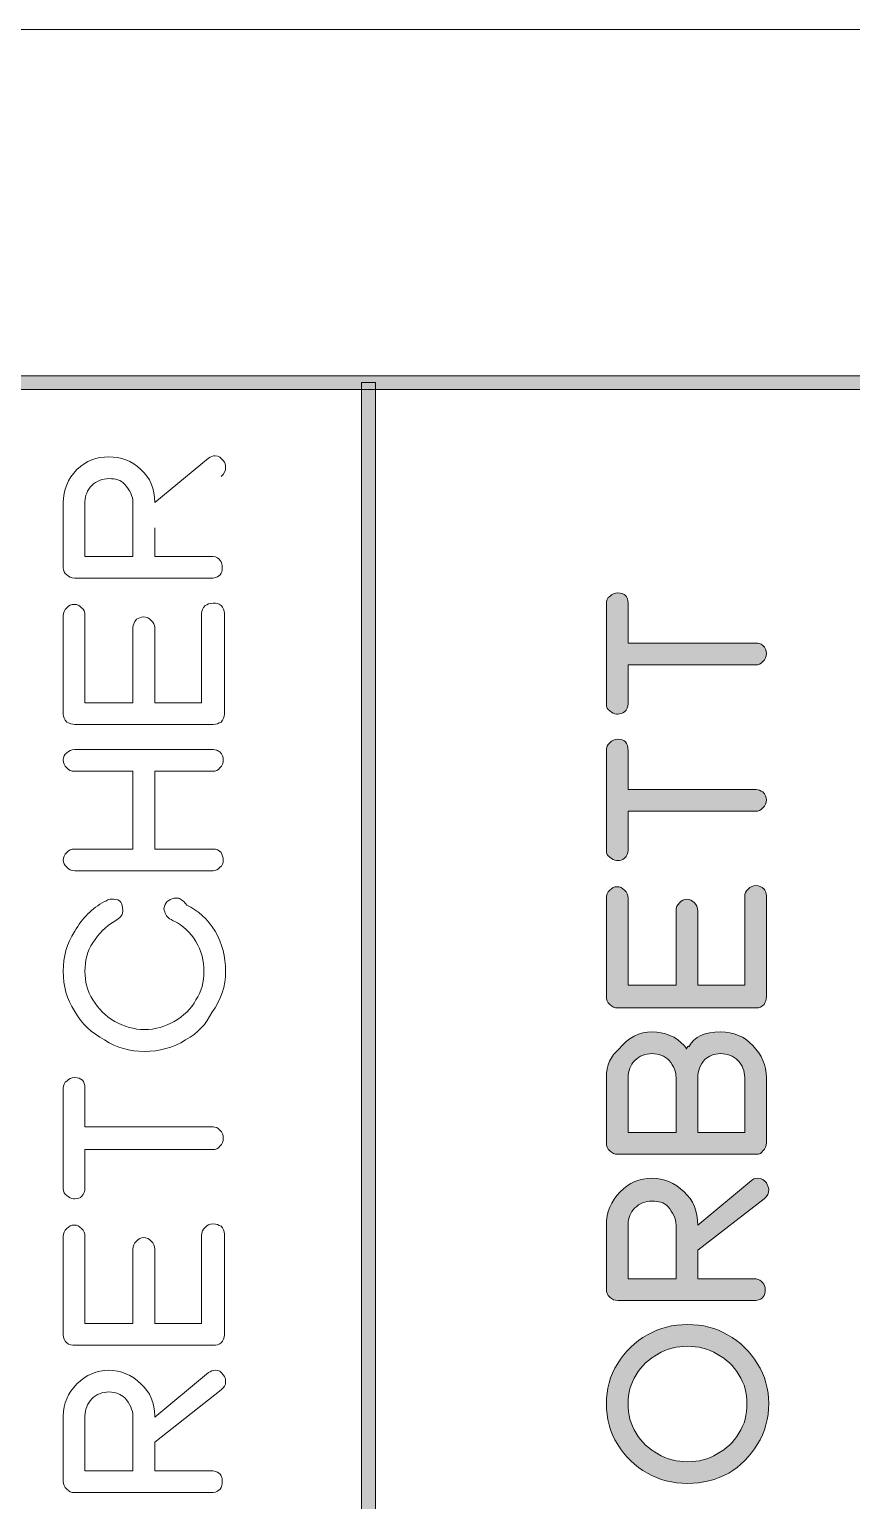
# Model space of a CAD drawing. Header units: inches. Extents: x -1525 to 612, y 0 to 1008.
# Drawn here: x -107.2 to -64.1, y 930.8 to 1008 of the extents above; entities that cross this region are included whole.
import ezdxf

# ---------------------------------------------------------------- set-up
doc = ezdxf.new("R2010")
doc.units = ezdxf.units.IN
doc.header["$MEASUREMENT"] = 0
doc.layers.add('Layer 1', color=7, linetype='Continuous', lineweight=0)

# ---------------------------------------------------------------- blocks, each defined once
blk = doc.blocks.new('Block_2')
at = {"layer": 'Layer 1', "true_color": 0x000000, "transparency": 33554687}
h = blk.add_hatch(color=18, dxfattribs=at)
h.dxf.hatch_style = 2
h.paths.add_polyline_path([(-166.76, 989.1), (-44.84, 989.1), (-44.84, 989.82), (-166.76, 989.82)])
h = blk.add_hatch(color=18, dxfattribs=at)
h.dxf.hatch_style = 2
h.paths.add_polyline_path([(-89.78, 566.88), (-89.06, 566.88), (-89.06, 989.46), (-89.78, 989.46)])
h = blk.add_hatch(color=18, dxfattribs=at)
h.dxf.hatch_style = 2
edge = h.paths.add_edge_path()
edge.add_spline(control_points=[(-76.34, 868.98), (-75.98, 868.98), (-75.8, 868.74), (-75.8, 868.38), (-75.8, 868.38), (-75.8, 866.34), (-75.8, 866.34), (-75.8, 866.34), (-69.08, 866.34), (-69.08, 866.34), (-68.96, 866.34), (-68.84, 866.28), (-68.72, 866.16), (-68.6, 866.04), (-68.54, 865.92), (-68.54, 865.74), (-68.54, 865.62), (-68.6, 865.44), (-68.72, 865.32), (-68.84, 865.26), (-68.96, 865.2), (-69.08, 865.2), (-69.08, 865.2), (-75.8, 865.2), (-75.8, 865.2), (-75.8, 865.2), (-75.8, 863.16), (-75.8, 863.16), (-75.8, 862.98), (-75.86, 862.86), (-75.98, 862.74), (-76.1, 862.62), (-76.22, 862.56), (-76.34, 862.56), (-76.34, 862.56), (-76.34, 862.56), (-76.4, 862.56), (-76.52, 862.56), (-76.64, 862.68), (-76.76, 862.8), (-76.88, 862.8), (-76.94, 862.92), (-76.94, 863.16), (-76.94, 863.16), (-76.94, 868.38), (-76.94, 868.38), (-76.94, 868.56), (-76.88, 868.68), (-76.76, 868.8), (-76.64, 868.92), (-76.52, 868.98), (-76.34, 868.98)], knot_values=[0, 0, 0, 0, 1, 1, 1, 2, 2, 2, 3, 3, 3, 4, 4, 4, 5, 5, 5, 6, 6, 6, 7, 7, 7, 8, 8, 8, 9, 9, 9, 10, 10, 10, 11, 11, 11, 12, 12, 12, 13, 13, 13, 14, 14, 14, 15, 15, 15, 16, 16, 16, 17, 17, 17, 17], degree=3, periodic=0)
edge = h.paths.add_edge_path()
edge.add_spline(control_points=[(-69.68, 872.22), (-69.68, 872.22), (-69.68, 872.46), (-69.68, 872.46), (-69.68, 872.82), (-69.5, 873), (-69.08, 873), (-68.96, 873), (-68.84, 872.94), (-68.72, 872.82), (-68.6, 872.76), (-68.54, 872.58), (-68.54, 872.46), (-68.54, 872.46), (-68.54, 870.84), (-68.54, 870.84), (-68.54, 870.66), (-68.6, 870.48), (-68.72, 870.42), (-68.84, 870.3), (-68.96, 870.24), (-69.08, 870.24), (-69.14, 870.24), (-69.14, 870.24), (-69.14, 870.24), (-69.26, 870.24), (-69.38, 870.3), (-69.5, 870.42), (-69.62, 870.54), (-69.68, 870.66), (-69.68, 870.84), (-69.68, 870.84), (-69.68, 871.08), (-69.68, 871.08), (-69.68, 871.08), (-75.8, 871.08), (-75.8, 871.08), (-75.8, 871.08), (-75.8, 870.84), (-75.8, 870.84), (-75.8, 870.66), (-75.86, 870.54), (-75.98, 870.42), (-76.1, 870.3), (-76.22, 870.24), (-76.34, 870.24), (-76.46, 870.24), (-76.64, 870.3), (-76.76, 870.42), (-76.88, 870.48), (-76.94, 870.66), (-76.94, 870.84), (-76.94, 870.84), (-76.94, 872.46), (-76.94, 872.46), (-76.94, 872.58), (-76.88, 872.76), (-76.76, 872.82), (-76.64, 872.94), (-76.52, 873), (-76.34, 873), (-75.98, 873), (-75.8, 872.82), (-75.8, 872.46), (-75.8, 872.46), (-75.8, 872.22), (-75.8, 872.22), (-75.8, 872.22), (-69.68, 872.22), (-69.68, 872.22)], knot_values=[0, 0, 0, 0, 1, 1, 1, 2, 2, 2, 3, 3, 3, 4, 4, 4, 5, 5, 5, 6, 6, 6, 7, 7, 7, 8, 8, 8, 9, 9, 9, 10, 10, 10, 11, 11, 11, 12, 12, 12, 13, 13, 13, 14, 14, 14, 15, 15, 15, 16, 16, 16, 17, 17, 17, 18, 18, 18, 19, 19, 19, 20, 20, 20, 21, 21, 21, 22, 22, 22, 23, 23, 23, 23], degree=3, periodic=0)
edge = h.paths.add_edge_path()
edge.add_spline(control_points=[(-76.88, 875.04), (-76.76, 875.22), (-76.7, 875.28), (-76.58, 875.34), (-76.58, 875.34), (-70.58, 877.44), (-70.58, 877.44), (-70.58, 877.44), (-76.58, 879.54), (-76.58, 879.54), (-76.7, 879.54), (-76.76, 879.6), (-76.82, 879.72), (-76.88, 879.84), (-76.94, 879.96), (-76.94, 880.08), (-76.94, 880.2), (-76.88, 880.32), (-76.76, 880.44), (-76.64, 880.56), (-76.52, 880.62), (-76.34, 880.62), (-76.34, 880.62), (-69.08, 880.62), (-69.08, 880.62), (-68.96, 880.62), (-68.78, 880.56), (-68.72, 880.44), (-68.6, 880.32), (-68.54, 880.2), (-68.54, 880.14), (-68.54, 880.08), (-68.54, 880.02), (-68.54, 879.96), (-68.6, 879.84), (-68.66, 879.78), (-68.66, 879.78), (-68.66, 879.6), (-68.78, 879.48), (-69.08, 879.48), (-69.08, 879.48), (-73.88, 879.48), (-73.88, 879.48), (-73.88, 879.48), (-68.9, 877.98), (-68.9, 877.98), (-68.66, 877.86), (-68.54, 877.68), (-68.54, 877.44), (-68.54, 877.14), (-68.66, 876.96), (-68.9, 876.9), (-68.9, 876.9), (-73.88, 875.4), (-73.88, 875.4), (-73.88, 875.4), (-69.08, 875.4), (-69.08, 875.4), (-68.96, 875.4), (-68.84, 875.34), (-68.72, 875.22), (-68.6, 875.1), (-68.54, 874.98), (-68.54, 874.8), (-68.54, 874.62), (-68.6, 874.5), (-68.72, 874.38), (-68.84, 874.32), (-68.96, 874.26), (-69.08, 874.26), (-69.08, 874.26), (-76.34, 874.26), (-76.34, 874.26), (-76.52, 874.26), (-76.64, 874.32), (-76.76, 874.38), (-76.88, 874.5), (-76.94, 874.62), (-76.94, 874.8), (-76.94, 874.92), (-76.88, 874.98), (-76.88, 875.04)], knot_values=[0, 0, 0, 0, 1, 1, 1, 2, 2, 2, 3, 3, 3, 4, 4, 4, 5, 5, 5, 6, 6, 6, 7, 7, 7, 8, 8, 8, 9, 9, 9, 10, 10, 10, 11, 11, 11, 12, 12, 12, 13, 13, 13, 14, 14, 14, 15, 15, 15, 16, 16, 16, 17, 17, 17, 18, 18, 18, 19, 19, 19, 20, 20, 20, 21, 21, 21, 22, 22, 22, 23, 23, 23, 24, 24, 24, 25, 25, 25, 26, 26, 26, 27, 27, 27, 27], degree=3, periodic=0)
edge = h.paths.add_edge_path()
edge.add_spline(control_points=[(-72.68, 881.82), (-73.46, 881.82), (-74.18, 882), (-74.78, 882.42), (-75.44, 882.78), (-75.98, 883.26), (-76.34, 883.92), (-76.76, 884.58), (-76.94, 885.24), (-76.94, 886.02), (-76.94, 886.8), (-76.76, 887.46), (-76.34, 888.12), (-75.98, 888.78), (-75.44, 889.26), (-74.78, 889.68), (-74.12, 890.04), (-73.46, 890.22), (-72.68, 890.22), (-71.9, 890.22), (-71.18, 890.04), (-70.58, 889.68), (-69.92, 889.26), (-69.38, 888.78), (-69.02, 888.12), (-68.6, 887.46), (-68.42, 886.8), (-68.42, 886.02), (-68.42, 885.24), (-68.6, 884.58), (-69.02, 883.92), (-69.38, 883.26), (-69.92, 882.78), (-70.52, 882.42), (-71.18, 882), (-71.9, 881.82), (-72.68, 881.82)], knot_values=[0, 0, 0, 0, 1, 1, 1, 2, 2, 2, 3, 3, 3, 4, 4, 4, 5, 5, 5, 6, 6, 6, 7, 7, 7, 8, 8, 8, 9, 9, 9, 10, 10, 10, 11, 11, 11, 12, 12, 12, 12], degree=3, periodic=0)
edge = h.paths.add_edge_path()
edge.add_spline(control_points=[(-74.24, 883.38), (-73.76, 883.14), (-73.22, 882.96), (-72.68, 882.96), (-72.08, 882.96), (-71.6, 883.14), (-71.12, 883.38), (-70.64, 883.68), (-70.28, 884.04), (-69.98, 884.52), (-69.68, 884.94), (-69.56, 885.48), (-69.56, 886.02), (-69.56, 886.56), (-69.68, 887.1), (-69.98, 887.52), (-70.28, 888), (-70.64, 888.36), (-71.12, 888.66), (-71.6, 888.96), (-72.14, 889.08), (-72.68, 889.08), (-73.22, 889.08), (-73.76, 888.96), (-74.24, 888.66), (-74.72, 888.36), (-75.08, 888), (-75.38, 887.52), (-75.68, 887.1), (-75.8, 886.56), (-75.8, 886.02), (-75.8, 885.48), (-75.68, 885), (-75.38, 884.52), (-75.08, 884.04), (-74.72, 883.68), (-74.24, 883.38)], knot_values=[0, 0, 0, 0, 1, 1, 1, 2, 2, 2, 3, 3, 3, 4, 4, 4, 5, 5, 5, 6, 6, 6, 7, 7, 7, 8, 8, 8, 9, 9, 9, 10, 10, 10, 11, 11, 11, 12, 12, 12, 12], degree=3, periodic=0)
edge = h.paths.add_edge_path()
edge.add_spline(control_points=[(-76.34, 897.84), (-75.98, 897.84), (-75.8, 897.66), (-75.8, 897.3), (-75.8, 897.3), (-75.8, 895.26), (-75.8, 895.26), (-75.8, 895.26), (-69.08, 895.26), (-69.08, 895.26), (-68.96, 895.26), (-68.84, 895.2), (-68.72, 895.08), (-68.6, 894.96), (-68.54, 894.84), (-68.54, 894.66), (-68.54, 894.48), (-68.6, 894.36), (-68.72, 894.24), (-68.84, 894.12), (-68.96, 894.06), (-69.08, 894.06), (-69.08, 894.06), (-75.8, 894.06), (-75.8, 894.06), (-75.8, 894.06), (-75.8, 892.02), (-75.8, 892.02), (-75.8, 891.9), (-75.86, 891.72), (-75.98, 891.6), (-76.1, 891.54), (-76.22, 891.48), (-76.34, 891.48), (-76.34, 891.48), (-76.34, 891.48), (-76.4, 891.48), (-76.52, 891.48), (-76.64, 891.54), (-76.76, 891.66), (-76.88, 891.72), (-76.94, 891.84), (-76.94, 892.02), (-76.94, 892.02), (-76.94, 897.3), (-76.94, 897.3), (-76.94, 897.42), (-76.88, 897.6), (-76.76, 897.66), (-76.64, 897.78), (-76.52, 897.84), (-76.34, 897.84)], knot_values=[0, 0, 0, 0, 1, 1, 1, 2, 2, 2, 3, 3, 3, 4, 4, 4, 5, 5, 5, 6, 6, 6, 7, 7, 7, 8, 8, 8, 9, 9, 9, 10, 10, 10, 11, 11, 11, 12, 12, 12, 13, 13, 13, 14, 14, 14, 15, 15, 15, 16, 16, 16, 17, 17, 17, 17], degree=3, periodic=0)
edge = h.paths.add_edge_path()
edge.add_spline(control_points=[(-72.2, 904.38), (-72.2, 904.38), (-72.2, 900.3), (-72.2, 900.3), (-72.2, 900.3), (-69.08, 900.3), (-69.08, 900.3), (-68.96, 900.3), (-68.78, 900.24), (-68.72, 900.12), (-68.6, 900), (-68.54, 899.88), (-68.54, 899.7), (-68.54, 899.58), (-68.6, 899.4), (-68.72, 899.34), (-68.84, 899.22), (-68.96, 899.16), (-69.08, 899.16), (-69.08, 899.16), (-76.34, 899.16), (-76.34, 899.16), (-76.52, 899.16), (-76.64, 899.22), (-76.76, 899.34), (-76.88, 899.46), (-76.94, 899.58), (-76.94, 899.7), (-76.94, 899.88), (-76.88, 900), (-76.76, 900.12), (-76.64, 900.24), (-76.52, 900.3), (-76.34, 900.3), (-76.34, 900.3), (-73.28, 900.3), (-73.28, 900.3), (-73.28, 900.3), (-73.28, 904.38), (-73.28, 904.38), (-73.28, 904.38), (-76.34, 904.38), (-76.34, 904.38), (-76.52, 904.38), (-76.64, 904.44), (-76.76, 904.56), (-76.88, 904.68), (-76.94, 904.8), (-76.94, 904.98), (-76.94, 905.1), (-76.88, 905.28), (-76.76, 905.4), (-76.64, 905.46), (-76.52, 905.52), (-76.34, 905.52), (-76.34, 905.52), (-69.08, 905.52), (-69.08, 905.52), (-68.96, 905.52), (-68.84, 905.46), (-68.72, 905.4), (-68.6, 905.28), (-68.54, 905.1), (-68.54, 904.98), (-68.54, 904.8), (-68.6, 904.68), (-68.72, 904.56), (-68.84, 904.44), (-68.96, 904.38), (-69.08, 904.38), (-69.08, 904.38), (-72.2, 904.38), (-72.2, 904.38)], knot_values=[0, 0, 0, 0, 1, 1, 1, 2, 2, 2, 3, 3, 3, 4, 4, 4, 5, 5, 5, 6, 6, 6, 7, 7, 7, 8, 8, 8, 9, 9, 9, 10, 10, 10, 11, 11, 11, 12, 12, 12, 13, 13, 13, 14, 14, 14, 15, 15, 15, 16, 16, 16, 17, 17, 17, 18, 18, 18, 19, 19, 19, 20, 20, 20, 21, 21, 21, 22, 22, 22, 23, 23, 23, 24, 24, 24, 24], degree=3, periodic=0)
edge = h.paths.add_edge_path()
edge.add_spline(control_points=[(-72.56, 910.62), (-72.56, 910.62), (-69.08, 910.62), (-69.08, 910.62), (-68.96, 910.62), (-68.78, 910.56), (-68.66, 910.44), (-68.6, 910.32), (-68.54, 910.2), (-68.54, 910.02), (-68.54, 909.9), (-68.6, 909.72), (-68.72, 909.6), (-68.84, 909.54), (-68.96, 909.48), (-69.08, 909.48), (-69.08, 909.48), (-72.56, 909.48), (-72.56, 909.48), (-72.56, 909.48), (-76.04, 906.96), (-76.04, 906.96), (-76.1, 906.9), (-76.22, 906.84), (-76.34, 906.84), (-76.4, 906.84), (-76.4, 906.84), (-76.4, 906.84), (-76.58, 906.9), (-76.7, 906.96), (-76.82, 907.08), (-76.88, 907.2), (-76.94, 907.26), (-76.94, 907.38), (-76.94, 907.44), (-76.94, 907.44), (-76.94, 907.5), (-76.88, 907.68), (-76.82, 907.8), (-76.64, 907.92), (-76.64, 907.92), (-73.58, 910.02), (-73.58, 910.02), (-73.58, 910.02), (-76.76, 912.24), (-76.76, 912.24), (-76.82, 912.3), (-76.88, 912.42), (-76.94, 912.54), (-76.94, 912.6), (-76.94, 912.66), (-76.94, 912.66), (-76.94, 912.78), (-76.88, 912.9), (-76.82, 913.02), (-76.7, 913.14), (-76.58, 913.2), (-76.46, 913.2), (-76.46, 913.2), (-76.34, 913.2), (-76.34, 913.2), (-76.22, 913.2), (-76.16, 913.2), (-76.04, 913.14), (-76.04, 913.14), (-72.56, 910.62), (-72.56, 910.62)], knot_values=[0, 0, 0, 0, 1, 1, 1, 2, 2, 2, 3, 3, 3, 4, 4, 4, 5, 5, 5, 6, 6, 6, 7, 7, 7, 8, 8, 8, 9, 9, 9, 10, 10, 10, 11, 11, 11, 12, 12, 12, 13, 13, 13, 14, 14, 14, 15, 15, 15, 16, 16, 16, 17, 17, 17, 18, 18, 18, 19, 19, 19, 20, 20, 20, 21, 21, 21, 22, 22, 22, 22], degree=3, periodic=0)
edge = h.paths.add_edge_path()
edge.add_spline(control_points=[(-74.66, 930.18), (-74.6, 930.24), (-74.48, 930.24), (-74.42, 930.3), (-74.36, 930.3), (-74.3, 930.3), (-74.3, 930.3), (-73.94, 930.3), (-73.82, 930.06), (-73.82, 929.7), (-73.82, 929.52), (-73.94, 929.34), (-74.06, 929.22), (-74.06, 929.22), (-74.24, 929.1), (-74.24, 929.1), (-74.72, 928.86), (-75.08, 928.5), (-75.38, 928.02), (-75.68, 927.54), (-75.8, 927.06), (-75.8, 926.46), (-75.8, 925.92), (-75.68, 925.44), (-75.38, 924.96), (-75.08, 924.48), (-74.72, 924.12), (-74.24, 923.88), (-73.76, 923.58), (-73.22, 923.46), (-72.68, 923.46), (-72.08, 923.46), (-71.6, 923.58), (-71.12, 923.88), (-70.64, 924.12), (-70.28, 924.48), (-69.98, 924.96), (-69.68, 925.44), (-69.56, 925.92), (-69.56, 926.46), (-69.56, 927.06), (-69.68, 927.54), (-69.98, 928.02), (-70.28, 928.5), (-70.64, 928.86), (-71.12, 929.1), (-71.18, 929.16), (-71.24, 929.22), (-71.36, 929.22), (-71.54, 929.34), (-71.6, 929.52), (-71.66, 929.76), (-71.6, 930.06), (-71.42, 930.24), (-71.12, 930.36), (-71.06, 930.3), (-70.94, 930.3), (-70.88, 930.3), (-70.76, 930.24), (-70.64, 930.12), (-70.46, 930), (-69.86, 929.7), (-69.38, 929.22), (-69.02, 928.62), (-68.6, 927.96), (-68.42, 927.24), (-68.42, 926.52), (-68.42, 925.74), (-68.66, 925.02), (-69.14, 924.3), (-69.44, 923.7), (-69.92, 923.22), (-70.52, 922.86), (-71.18, 922.5), (-71.9, 922.32), (-72.68, 922.32), (-73.46, 922.32), (-74.18, 922.5), (-74.84, 922.86), (-75.44, 923.22), (-75.98, 923.76), (-76.34, 924.36), (-76.76, 925.02), (-76.94, 925.74), (-76.94, 926.46), (-76.94, 927.24), (-76.76, 927.96), (-76.34, 928.62), (-75.92, 929.28), (-75.44, 929.82), (-74.78, 930.12), (-74.72, 930.18), (-74.72, 930.18), (-74.66, 930.18)], knot_values=[0, 0, 0, 0, 1, 1, 1, 2, 2, 2, 3, 3, 3, 4, 4, 4, 5, 5, 5, 6, 6, 6, 7, 7, 7, 8, 8, 8, 9, 9, 9, 10, 10, 10, 11, 11, 11, 12, 12, 12, 13, 13, 13, 14, 14, 14, 15, 15, 15, 16, 16, 16, 17, 17, 17, 18, 18, 18, 19, 19, 19, 20, 20, 20, 21, 21, 21, 22, 22, 22, 23, 23, 23, 24, 24, 24, 25, 25, 25, 26, 26, 26, 27, 27, 27, 28, 28, 28, 29, 29, 29, 30, 30, 30, 31, 31, 31, 31], degree=3, periodic=0)
edge = h.paths.add_edge_path()
edge.add_spline(control_points=[(-72.68, 931.68), (-73.46, 931.68), (-74.18, 931.86), (-74.78, 932.22), (-75.44, 932.58), (-75.98, 933.12), (-76.34, 933.72), (-76.76, 934.38), (-76.94, 935.1), (-76.94, 935.88), (-76.94, 936.6), (-76.76, 937.32), (-76.34, 937.98), (-75.98, 938.58), (-75.44, 939.12), (-74.78, 939.48), (-74.12, 939.84), (-73.46, 940.02), (-72.68, 940.02), (-71.9, 940.02), (-71.18, 939.84), (-70.58, 939.48), (-69.92, 939.12), (-69.38, 938.58), (-69.02, 937.98), (-68.6, 937.32), (-68.42, 936.6), (-68.42, 935.88), (-68.42, 935.1), (-68.6, 934.38), (-69.02, 933.72), (-69.38, 933.12), (-69.92, 932.58), (-70.52, 932.22), (-71.18, 931.86), (-71.9, 931.68), (-72.68, 931.68)], knot_values=[0, 0, 0, 0, 1, 1, 1, 2, 2, 2, 3, 3, 3, 4, 4, 4, 5, 5, 5, 6, 6, 6, 7, 7, 7, 8, 8, 8, 9, 9, 9, 10, 10, 10, 11, 11, 11, 12, 12, 12, 12], degree=3, periodic=0)
edge = h.paths.add_edge_path()
edge.add_spline(control_points=[(-74.24, 933.24), (-73.76, 932.94), (-73.22, 932.82), (-72.68, 932.82), (-72.08, 932.82), (-71.6, 932.94), (-71.12, 933.24), (-70.64, 933.48), (-70.28, 933.84), (-69.98, 934.32), (-69.68, 934.8), (-69.56, 935.28), (-69.56, 935.88), (-69.56, 936.42), (-69.68, 936.9), (-69.98, 937.38), (-70.28, 937.86), (-70.64, 938.22), (-71.12, 938.46), (-71.6, 938.76), (-72.14, 938.88), (-72.68, 938.88), (-73.22, 938.88), (-73.76, 938.76), (-74.24, 938.46), (-74.72, 938.22), (-75.08, 937.86), (-75.38, 937.38), (-75.68, 936.9), (-75.8, 936.42), (-75.8, 935.88), (-75.8, 935.28), (-75.68, 934.8), (-75.38, 934.32), (-75.08, 933.84), (-74.72, 933.48), (-74.24, 933.24)], knot_values=[0, 0, 0, 0, 1, 1, 1, 2, 2, 2, 3, 3, 3, 4, 4, 4, 5, 5, 5, 6, 6, 6, 7, 7, 7, 8, 8, 8, 9, 9, 9, 10, 10, 10, 11, 11, 11, 12, 12, 12, 12], degree=3, periodic=0)
edge = h.paths.add_edge_path()
edge.add_spline(control_points=[(-73.28, 942.42), (-73.28, 942.42), (-73.28, 945.24), (-73.28, 945.24), (-73.28, 945.6), (-73.46, 945.9), (-73.7, 946.2), (-73.94, 946.44), (-74.18, 946.5), (-74.54, 946.5), (-74.9, 946.5), (-75.2, 946.38), (-75.44, 946.14), (-75.68, 945.9), (-75.8, 945.6), (-75.8, 945.3), (-75.8, 945.3), (-75.8, 942.42), (-75.8, 942.42), (-75.8, 942.42), (-73.28, 942.42), (-73.28, 942.42)], knot_values=[0, 0, 0, 0, 1, 1, 1, 2, 2, 2, 3, 3, 3, 4, 4, 4, 5, 5, 5, 6, 6, 6, 7, 7, 7, 7], degree=3, periodic=0)
edge = h.paths.add_edge_path()
edge.add_spline(control_points=[(-72.14, 943.92), (-72.14, 943.92), (-72.14, 942.42), (-72.14, 942.42), (-72.14, 942.42), (-69.08, 942.42), (-69.08, 942.42), (-68.78, 942.36), (-68.6, 942.12), (-68.6, 941.88), (-68.6, 941.52), (-68.72, 941.34), (-69.08, 941.28), (-69.08, 941.28), (-76.34, 941.28), (-76.34, 941.28), (-76.52, 941.28), (-76.64, 941.34), (-76.76, 941.46), (-76.88, 941.58), (-76.94, 941.7), (-76.94, 941.88), (-76.94, 941.88), (-76.94, 945.24), (-76.94, 945.24), (-76.94, 945.9), (-76.7, 946.5), (-76.22, 946.98), (-75.74, 947.46), (-75.2, 947.7), (-74.54, 947.7), (-73.94, 947.7), (-73.34, 947.46), (-72.86, 946.98), (-72.38, 946.56), (-72.14, 945.96), (-72.14, 945.24), (-72.14, 945.24), (-69.32, 947.58), (-69.32, 947.58), (-69.26, 947.64), (-69.14, 947.7), (-69.02, 947.7), (-68.78, 947.7), (-68.66, 947.58), (-68.54, 947.46), (-68.48, 947.34), (-68.42, 947.22), (-68.42, 947.1), (-68.42, 946.92), (-68.48, 946.74), (-68.66, 946.62), (-68.66, 946.62), (-72.14, 943.92), (-72.14, 943.92)], knot_values=[0, 0, 0, 0, 1, 1, 1, 2, 2, 2, 3, 3, 3, 4, 4, 4, 5, 5, 5, 6, 6, 6, 7, 7, 7, 8, 8, 8, 9, 9, 9, 10, 10, 10, 11, 11, 11, 12, 12, 12, 13, 13, 13, 14, 14, 14, 15, 15, 15, 16, 16, 16, 17, 17, 17, 18, 18, 18, 18], degree=3, periodic=0)
edge = h.paths.add_edge_path()
edge.add_spline(control_points=[(-73.28, 950.1), (-73.28, 950.1), (-73.28, 952.98), (-73.28, 952.98), (-73.28, 953.28), (-73.4, 953.58), (-73.64, 953.88), (-73.88, 954.12), (-74.18, 954.24), (-74.54, 954.24), (-74.9, 954.24), (-75.2, 954.12), (-75.44, 953.88), (-75.68, 953.64), (-75.8, 953.34), (-75.8, 952.98), (-75.8, 952.98), (-75.8, 950.1), (-75.8, 950.1), (-75.8, 950.1), (-73.28, 950.1), (-73.28, 950.1)], knot_values=[0, 0, 0, 0, 1, 1, 1, 2, 2, 2, 3, 3, 3, 4, 4, 4, 5, 5, 5, 6, 6, 6, 7, 7, 7, 7], degree=3, periodic=0)
edge = h.paths.add_edge_path()
edge.add_spline(control_points=[(-72.14, 950.1), (-72.14, 950.1), (-69.68, 950.1), (-69.68, 950.1), (-69.68, 950.1), (-69.68, 952.98), (-69.68, 952.98), (-69.68, 953.34), (-69.8, 953.64), (-70.04, 953.88), (-70.28, 954.12), (-70.58, 954.24), (-70.94, 954.24), (-71.3, 954.24), (-71.54, 954.12), (-71.78, 953.94), (-72.02, 953.64), (-72.14, 953.34), (-72.14, 952.98), (-72.14, 952.98), (-72.14, 950.1), (-72.14, 950.1)], knot_values=[0, 0, 0, 0, 1, 1, 1, 2, 2, 2, 3, 3, 3, 4, 4, 4, 5, 5, 5, 6, 6, 6, 7, 7, 7, 7], degree=3, periodic=0)
edge = h.paths.add_edge_path()
edge.add_spline(control_points=[(-72.74, 954.48), (-72.68, 954.6), (-72.62, 954.66), (-72.62, 954.6), (-72.32, 955.14), (-71.78, 955.38), (-70.94, 955.38), (-70.28, 955.38), (-69.68, 955.14), (-69.26, 954.66), (-68.78, 954.18), (-68.54, 953.64), (-68.54, 952.98), (-68.54, 952.98), (-68.54, 949.56), (-68.54, 949.56), (-68.54, 949.38), (-68.6, 949.26), (-68.72, 949.14), (-68.78, 949.02), (-68.9, 948.96), (-69.08, 948.96), (-69.08, 948.96), (-76.34, 948.96), (-76.34, 948.96), (-76.52, 948.96), (-76.64, 949.02), (-76.76, 949.14), (-76.88, 949.26), (-76.94, 949.38), (-76.94, 949.56), (-76.94, 949.56), (-76.94, 952.98), (-76.94, 952.98), (-76.94, 953.64), (-76.7, 954.12), (-76.28, 954.48), (-75.8, 955.08), (-75.2, 955.38), (-74.54, 955.38), (-73.88, 955.38), (-73.28, 955.14), (-72.86, 954.66), (-72.74, 954.54), (-72.74, 954.48), (-72.74, 954.48)], knot_values=[0, 0, 0, 0, 1, 1, 1, 2, 2, 2, 3, 3, 3, 4, 4, 4, 5, 5, 5, 6, 6, 6, 7, 7, 7, 8, 8, 8, 9, 9, 9, 10, 10, 10, 11, 11, 11, 12, 12, 12, 13, 13, 13, 14, 14, 14, 15, 15, 15, 15], degree=3, periodic=0)
edge = h.paths.add_edge_path()
edge.add_spline(control_points=[(-72.14, 957.84), (-72.14, 957.84), (-69.68, 957.84), (-69.68, 957.84), (-69.68, 957.84), (-69.68, 962.46), (-69.68, 962.46), (-69.68, 962.64), (-69.62, 962.76), (-69.5, 962.88), (-69.38, 963), (-69.26, 963.06), (-69.08, 963.06), (-68.96, 963.06), (-68.78, 963), (-68.66, 962.88), (-68.6, 962.82), (-68.54, 962.64), (-68.54, 962.52), (-68.54, 962.52), (-68.54, 957.24), (-68.54, 957.24), (-68.54, 957.06), (-68.6, 956.94), (-68.66, 956.82), (-68.78, 956.7), (-68.9, 956.64), (-69.08, 956.64), (-69.08, 956.64), (-76.34, 956.64), (-76.34, 956.64), (-76.52, 956.64), (-76.64, 956.7), (-76.76, 956.82), (-76.88, 956.94), (-76.94, 957.06), (-76.94, 957.24), (-76.94, 957.24), (-76.94, 962.4), (-76.94, 962.4), (-76.94, 962.58), (-76.88, 962.7), (-76.76, 962.82), (-76.64, 962.94), (-76.52, 963), (-76.4, 963), (-76.22, 963), (-76.1, 962.94), (-75.98, 962.82), (-75.86, 962.7), (-75.8, 962.58), (-75.8, 962.4), (-75.8, 962.4), (-75.8, 957.84), (-75.8, 957.84), (-75.8, 957.84), (-73.28, 957.84), (-73.28, 957.84), (-73.28, 957.84), (-73.28, 961.74), (-73.28, 961.74), (-73.28, 961.92), (-73.22, 962.04), (-73.1, 962.16), (-72.98, 962.28), (-72.86, 962.34), (-72.74, 962.34), (-72.56, 962.34), (-72.44, 962.28), (-72.32, 962.16), (-72.2, 962.04), (-72.14, 961.92), (-72.14, 961.74), (-72.14, 961.74), (-72.14, 957.84), (-72.14, 957.84)], knot_values=[0, 0, 0, 0, 1, 1, 1, 2, 2, 2, 3, 3, 3, 4, 4, 4, 5, 5, 5, 6, 6, 6, 7, 7, 7, 8, 8, 8, 9, 9, 9, 10, 10, 10, 11, 11, 11, 12, 12, 12, 13, 13, 13, 14, 14, 14, 15, 15, 15, 16, 16, 16, 17, 17, 17, 18, 18, 18, 19, 19, 19, 20, 20, 20, 21, 21, 21, 22, 22, 22, 23, 23, 23, 24, 24, 24, 25, 25, 25, 25], degree=3, periodic=0)
edge = h.paths.add_edge_path()
edge.add_spline(control_points=[(-76.34, 970.74), (-75.98, 970.74), (-75.8, 970.56), (-75.8, 970.14), (-75.8, 970.14), (-75.8, 968.1), (-75.8, 968.1), (-75.8, 968.1), (-69.08, 968.1), (-69.08, 968.1), (-68.96, 968.1), (-68.84, 968.04), (-68.72, 967.98), (-68.6, 967.86), (-68.54, 967.68), (-68.54, 967.56), (-68.54, 967.38), (-68.6, 967.26), (-68.72, 967.14), (-68.84, 967.02), (-68.96, 966.96), (-69.08, 966.96), (-69.08, 966.96), (-75.8, 966.96), (-75.8, 966.96), (-75.8, 966.96), (-75.8, 964.92), (-75.8, 964.92), (-75.8, 964.74), (-75.86, 964.62), (-75.98, 964.5), (-76.1, 964.38), (-76.22, 964.38), (-76.34, 964.38), (-76.34, 964.38), (-76.34, 964.38), (-76.4, 964.38), (-76.52, 964.38), (-76.64, 964.44), (-76.76, 964.56), (-76.88, 964.62), (-76.94, 964.74), (-76.94, 964.92), (-76.94, 964.92), (-76.94, 970.14), (-76.94, 970.14), (-76.94, 970.32), (-76.88, 970.44), (-76.76, 970.56), (-76.64, 970.68), (-76.52, 970.74), (-76.34, 970.74)], knot_values=[0, 0, 0, 0, 1, 1, 1, 2, 2, 2, 3, 3, 3, 4, 4, 4, 5, 5, 5, 6, 6, 6, 7, 7, 7, 8, 8, 8, 9, 9, 9, 10, 10, 10, 11, 11, 11, 12, 12, 12, 13, 13, 13, 14, 14, 14, 15, 15, 15, 16, 16, 16, 17, 17, 17, 17], degree=3, periodic=0)
edge = h.paths.add_edge_path()
edge.add_spline(control_points=[(-76.34, 978.42), (-75.98, 978.42), (-75.8, 978.24), (-75.8, 977.88), (-75.8, 977.88), (-75.8, 975.78), (-75.8, 975.78), (-75.8, 975.78), (-69.08, 975.78), (-69.08, 975.78), (-68.96, 975.78), (-68.84, 975.78), (-68.72, 975.66), (-68.6, 975.54), (-68.54, 975.42), (-68.54, 975.24), (-68.54, 975.06), (-68.6, 974.94), (-68.72, 974.82), (-68.84, 974.7), (-68.96, 974.64), (-69.08, 974.64), (-69.08, 974.64), (-75.8, 974.64), (-75.8, 974.64), (-75.8, 974.64), (-75.8, 972.6), (-75.8, 972.6), (-75.8, 972.42), (-75.86, 972.3), (-75.98, 972.18), (-76.1, 972.12), (-76.22, 972.06), (-76.34, 972.06), (-76.34, 972.06), (-76.34, 972.06), (-76.4, 972.06), (-76.52, 972.06), (-76.64, 972.12), (-76.76, 972.24), (-76.88, 972.3), (-76.94, 972.42), (-76.94, 972.6), (-76.94, 972.6), (-76.94, 977.88), (-76.94, 977.88), (-76.94, 978), (-76.88, 978.18), (-76.76, 978.24), (-76.64, 978.36), (-76.52, 978.42), (-76.34, 978.42)], knot_values=[0, 0, 0, 0, 1, 1, 1, 2, 2, 2, 3, 3, 3, 4, 4, 4, 5, 5, 5, 6, 6, 6, 7, 7, 7, 8, 8, 8, 9, 9, 9, 10, 10, 10, 11, 11, 11, 12, 12, 12, 13, 13, 13, 14, 14, 14, 15, 15, 15, 16, 16, 16, 17, 17, 17, 17], degree=3, periodic=0)
edge.add_line((-76.34, 978.42), (-76.34, 978.42))
at = {"layer": 'Layer 1'}
for points in [[(-632, 1008), (-20, 1008), (-20, 0), (-632, 0)], [(-166.76, 989.1), (-44.84, 989.1), (-44.84, 989.82), (-166.76, 989.82)], [(-89.78, 566.88), (-89.06, 566.88), (-89.06, 989.46), (-89.78, 989.46)]]:
    blk.add_lwpolyline(points, close=True, dxfattribs=at)
at = {"layer": 'Layer 1', "color": 18, "lineweight": 9, "true_color": 0x000000}
for points in [[(-44.84, 989.82), (-166.76, 989.82), (-166.76, 989.1), (-44.84, 989.1)], [(-89.78, 566.88), (-89.06, 566.88), (-89.06, 989.46), (-89.78, 989.46)]]:
    blk.add_lwpolyline(points, close=True, dxfattribs=at)
at = {"layer": 'Layer 1'}
for points, knots in [([(-100.64, 981.84), (-100.64, 981.84), (-100.64, 980.34), (-100.64, 980.34), (-100.64, 980.34), (-97.58, 980.34), (-97.58, 980.34), (-97.22, 980.28), (-97.1, 980.04), (-97.1, 979.74), (-97.1, 979.44), (-97.22, 979.26), (-97.58, 979.2), (-97.58, 979.2), (-104.84, 979.2), (-104.84, 979.2), (-105.02, 979.2), (-105.14, 979.26), (-105.26, 979.38), (-105.38, 979.44), (-105.44, 979.62), (-105.44, 979.74), (-105.44, 979.74), (-105.44, 983.16), (-105.44, 983.16), (-105.44, 983.82), (-105.2, 984.42), (-104.72, 984.9), (-104.24, 985.38), (-103.7, 985.56), (-103.04, 985.56), (-102.44, 985.56), (-101.84, 985.38), (-101.36, 984.9), (-100.88, 984.48), (-100.64, 983.88), (-100.64, 983.16), (-100.64, 983.16), (-97.82, 985.5), (-97.82, 985.5), (-97.7, 985.56), (-97.58, 985.62), (-97.46, 985.62), (-97.28, 985.62), (-97.16, 985.5), (-97.04, 985.38), (-96.92, 985.26), (-96.92, 985.14), (-96.92, 985.02), (-96.92, 984.84), (-96.98, 984.66), (-97.16, 984.54)], [0, 0, 0, 0, 1, 1, 1, 2, 2, 2, 3, 3, 3, 4, 4, 4, 5, 5, 5, 6, 6, 6, 7, 7, 7, 8, 8, 8, 9, 9, 9, 10, 10, 10, 11, 11, 11, 12, 12, 12, 13, 13, 13, 14, 14, 14, 15, 15, 15, 16, 16, 16, 17, 17, 17, 17]), ([(-101.78, 980.34), (-101.78, 980.34), (-101.78, 983.16), (-101.78, 983.16), (-101.78, 983.52), (-101.96, 983.82), (-102.2, 984.12), (-102.44, 984.36), (-102.68, 984.42), (-103.04, 984.42), (-103.4, 984.42), (-103.7, 984.3), (-103.94, 984.06), (-104.18, 983.82), (-104.3, 983.52), (-104.3, 983.22), (-104.3, 983.22), (-104.3, 980.34), (-104.3, 980.34), (-104.3, 980.34), (-101.78, 980.34), (-101.78, 980.34)], [0, 0, 0, 0, 1, 1, 1, 2, 2, 2, 3, 3, 3, 4, 4, 4, 5, 5, 5, 6, 6, 6, 7, 7, 7, 7]), ([(-76.34, 978.42), (-75.98, 978.42), (-75.8, 978.24), (-75.8, 977.88), (-75.8, 977.88), (-75.8, 975.78), (-75.8, 975.78), (-75.8, 975.78), (-69.08, 975.78), (-69.08, 975.78), (-68.96, 975.78), (-68.84, 975.78), (-68.72, 975.66), (-68.6, 975.54), (-68.54, 975.42), (-68.54, 975.24), (-68.54, 975.06), (-68.6, 974.94), (-68.72, 974.82), (-68.84, 974.7), (-68.96, 974.64), (-69.08, 974.64), (-69.08, 974.64), (-75.8, 974.64), (-75.8, 974.64), (-75.8, 974.64), (-75.8, 972.6), (-75.8, 972.6), (-75.8, 972.42), (-75.86, 972.3), (-75.98, 972.18), (-76.1, 972.12), (-76.22, 972.06), (-76.34, 972.06), (-76.34, 972.06), (-76.34, 972.06), (-76.4, 972.06), (-76.52, 972.06), (-76.64, 972.12), (-76.76, 972.24), (-76.88, 972.3), (-76.94, 972.42), (-76.94, 972.6), (-76.94, 972.6), (-76.94, 977.88), (-76.94, 977.88), (-76.94, 978), (-76.88, 978.18), (-76.76, 978.24), (-76.64, 978.36), (-76.52, 978.42), (-76.34, 978.42)], [0, 0, 0, 0, 1, 1, 1, 2, 2, 2, 3, 3, 3, 4, 4, 4, 5, 5, 5, 6, 6, 6, 7, 7, 7, 8, 8, 8, 9, 9, 9, 10, 10, 10, 11, 11, 11, 12, 12, 12, 13, 13, 13, 14, 14, 14, 15, 15, 15, 16, 16, 16, 17, 17, 17, 17]), ([(-100.64, 972.66), (-100.64, 972.66), (-98.18, 972.66), (-98.18, 972.66), (-98.18, 972.66), (-98.18, 977.34), (-98.18, 977.34), (-98.18, 977.46), (-98.12, 977.64), (-98, 977.76), (-97.88, 977.82), (-97.76, 977.88), (-97.58, 977.88), (-97.4, 977.88), (-97.28, 977.88), (-97.16, 977.76), (-97.04, 977.64), (-96.98, 977.52), (-96.98, 977.34), (-96.98, 977.34), (-96.98, 972.06), (-96.98, 972.06), (-96.98, 971.94), (-97.04, 971.76), (-97.16, 971.64), (-97.28, 971.58), (-97.4, 971.52), (-97.58, 971.52), (-97.58, 971.52), (-104.84, 971.52), (-104.84, 971.52), (-104.96, 971.52), (-105.14, 971.58), (-105.26, 971.64), (-105.38, 971.76), (-105.44, 971.94), (-105.44, 972.06), (-105.44, 972.06), (-105.44, 977.22), (-105.44, 977.22), (-105.44, 977.4), (-105.38, 977.52), (-105.26, 977.64), (-105.14, 977.76), (-105.02, 977.82), (-104.84, 977.82), (-104.72, 977.82), (-104.6, 977.76), (-104.48, 977.64), (-104.36, 977.58), (-104.3, 977.4), (-104.3, 977.22), (-104.3, 977.22), (-104.3, 972.66), (-104.3, 972.66), (-104.3, 972.66), (-101.78, 972.66), (-101.78, 972.66), (-101.78, 972.66), (-101.78, 976.62), (-101.78, 976.62), (-101.78, 976.74), (-101.72, 976.86), (-101.6, 977.04), (-101.48, 977.1), (-101.36, 977.16), (-101.24, 977.16), (-101.06, 977.16), (-100.94, 977.1), (-100.82, 976.98), (-100.7, 976.86), (-100.64, 976.74), (-100.64, 976.62), (-100.64, 976.62), (-100.64, 972.66), (-100.64, 972.66)], [0, 0, 0, 0, 1, 1, 1, 2, 2, 2, 3, 3, 3, 4, 4, 4, 5, 5, 5, 6, 6, 6, 7, 7, 7, 8, 8, 8, 9, 9, 9, 10, 10, 10, 11, 11, 11, 12, 12, 12, 13, 13, 13, 14, 14, 14, 15, 15, 15, 16, 16, 16, 17, 17, 17, 18, 18, 18, 19, 19, 19, 20, 20, 20, 21, 21, 21, 22, 22, 22, 23, 23, 23, 24, 24, 24, 25, 25, 25, 25]), ([(-76.34, 970.74), (-75.98, 970.74), (-75.8, 970.56), (-75.8, 970.14), (-75.8, 970.14), (-75.8, 968.1), (-75.8, 968.1), (-75.8, 968.1), (-69.08, 968.1), (-69.08, 968.1), (-68.96, 968.1), (-68.84, 968.04), (-68.72, 967.98), (-68.6, 967.86), (-68.54, 967.68), (-68.54, 967.56), (-68.54, 967.38), (-68.6, 967.26), (-68.72, 967.14), (-68.84, 967.02), (-68.96, 966.96), (-69.08, 966.96), (-69.08, 966.96), (-75.8, 966.96), (-75.8, 966.96), (-75.8, 966.96), (-75.8, 964.92), (-75.8, 964.92), (-75.8, 964.74), (-75.86, 964.62), (-75.98, 964.5), (-76.1, 964.38), (-76.22, 964.38), (-76.34, 964.38), (-76.34, 964.38), (-76.34, 964.38), (-76.4, 964.38), (-76.52, 964.38), (-76.64, 964.44), (-76.76, 964.56), (-76.88, 964.62), (-76.94, 964.74), (-76.94, 964.92), (-76.94, 964.92), (-76.94, 970.14), (-76.94, 970.14), (-76.94, 970.32), (-76.88, 970.44), (-76.76, 970.56), (-76.64, 970.68), (-76.52, 970.74), (-76.34, 970.74)], [0, 0, 0, 0, 1, 1, 1, 2, 2, 2, 3, 3, 3, 4, 4, 4, 5, 5, 5, 6, 6, 6, 7, 7, 7, 8, 8, 8, 9, 9, 9, 10, 10, 10, 11, 11, 11, 12, 12, 12, 13, 13, 13, 14, 14, 14, 15, 15, 15, 16, 16, 16, 17, 17, 17, 17]), ([(-100.64, 969.06), (-100.64, 969.06), (-100.64, 964.98), (-100.64, 964.98), (-100.64, 964.98), (-97.58, 964.98), (-97.58, 964.98), (-97.4, 964.98), (-97.28, 964.92), (-97.16, 964.8), (-97.1, 964.68), (-97.04, 964.56), (-97.04, 964.38), (-97.04, 964.26), (-97.1, 964.08), (-97.22, 964.02), (-97.28, 963.9), (-97.46, 963.84), (-97.58, 963.84), (-97.58, 963.84), (-104.84, 963.84), (-104.84, 963.84), (-105.02, 963.84), (-105.14, 963.9), (-105.26, 964.02), (-105.38, 964.14), (-105.44, 964.26), (-105.44, 964.38), (-105.44, 964.56), (-105.38, 964.68), (-105.26, 964.8), (-105.14, 964.92), (-105.02, 964.98), (-104.84, 964.98), (-104.84, 964.98), (-101.78, 964.98), (-101.78, 964.98), (-101.78, 964.98), (-101.78, 969.06), (-101.78, 969.06), (-101.78, 969.06), (-104.84, 969.06), (-104.84, 969.06), (-105.02, 969.06), (-105.14, 969.12), (-105.26, 969.24), (-105.38, 969.36), (-105.44, 969.48), (-105.44, 969.66), (-105.44, 969.78), (-105.38, 969.96), (-105.26, 970.02), (-105.14, 970.14), (-105.02, 970.2), (-104.84, 970.2), (-104.84, 970.2), (-97.58, 970.2), (-97.58, 970.2), (-97.46, 970.2), (-97.28, 970.14), (-97.22, 970.08), (-97.1, 969.96), (-97.04, 969.78), (-97.04, 969.66), (-97.04, 969.48), (-97.1, 969.36), (-97.22, 969.24), (-97.28, 969.12), (-97.46, 969.06), (-97.58, 969.06), (-97.58, 969.06), (-100.64, 969.06), (-100.64, 969.06)], [0, 0, 0, 0, 1, 1, 1, 2, 2, 2, 3, 3, 3, 4, 4, 4, 5, 5, 5, 6, 6, 6, 7, 7, 7, 8, 8, 8, 9, 9, 9, 10, 10, 10, 11, 11, 11, 12, 12, 12, 13, 13, 13, 14, 14, 14, 15, 15, 15, 16, 16, 16, 17, 17, 17, 18, 18, 18, 19, 19, 19, 20, 20, 20, 21, 21, 21, 22, 22, 22, 23, 23, 23, 24, 24, 24, 24]), ([(-72.14, 957.84), (-72.14, 957.84), (-69.68, 957.84), (-69.68, 957.84), (-69.68, 957.84), (-69.68, 962.46), (-69.68, 962.46), (-69.68, 962.64), (-69.62, 962.76), (-69.5, 962.88), (-69.38, 963), (-69.26, 963.06), (-69.08, 963.06), (-68.96, 963.06), (-68.78, 963), (-68.66, 962.88), (-68.6, 962.82), (-68.54, 962.64), (-68.54, 962.52), (-68.54, 962.52), (-68.54, 957.24), (-68.54, 957.24), (-68.54, 957.06), (-68.6, 956.94), (-68.66, 956.82), (-68.78, 956.7), (-68.9, 956.64), (-69.08, 956.64), (-69.08, 956.64), (-76.34, 956.64), (-76.34, 956.64), (-76.52, 956.64), (-76.64, 956.7), (-76.76, 956.82), (-76.88, 956.94), (-76.94, 957.06), (-76.94, 957.24), (-76.94, 957.24), (-76.94, 962.4), (-76.94, 962.4), (-76.94, 962.58), (-76.88, 962.7), (-76.76, 962.82), (-76.64, 962.94), (-76.52, 963), (-76.4, 963), (-76.22, 963), (-76.1, 962.94), (-75.98, 962.82), (-75.86, 962.7), (-75.8, 962.58), (-75.8, 962.4), (-75.8, 962.4), (-75.8, 957.84), (-75.8, 957.84), (-75.8, 957.84), (-73.28, 957.84), (-73.28, 957.84), (-73.28, 957.84), (-73.28, 961.74), (-73.28, 961.74), (-73.28, 961.92), (-73.22, 962.04), (-73.1, 962.16), (-72.98, 962.28), (-72.86, 962.34), (-72.74, 962.34), (-72.56, 962.34), (-72.44, 962.28), (-72.32, 962.16), (-72.2, 962.04), (-72.14, 961.92), (-72.14, 961.74), (-72.14, 961.74), (-72.14, 957.84), (-72.14, 957.84)], [0, 0, 0, 0, 1, 1, 1, 2, 2, 2, 3, 3, 3, 4, 4, 4, 5, 5, 5, 6, 6, 6, 7, 7, 7, 8, 8, 8, 9, 9, 9, 10, 10, 10, 11, 11, 11, 12, 12, 12, 13, 13, 13, 14, 14, 14, 15, 15, 15, 16, 16, 16, 17, 17, 17, 18, 18, 18, 19, 19, 19, 20, 20, 20, 21, 21, 21, 22, 22, 22, 23, 23, 23, 24, 24, 24, 25, 25, 25, 25]), ([(-103.16, 962.28), (-103.1, 962.34), (-102.98, 962.34), (-102.92, 962.34), (-102.86, 962.34), (-102.8, 962.34), (-102.8, 962.34), (-102.44, 962.34), (-102.32, 962.16), (-102.32, 961.74), (-102.32, 961.56), (-102.38, 961.44), (-102.56, 961.32), (-102.56, 961.32), (-102.74, 961.2), (-102.74, 961.2), (-103.22, 960.9), (-103.58, 960.54), (-103.88, 960.06), (-104.18, 959.64), (-104.3, 959.1), (-104.3, 958.56), (-104.3, 958.02), (-104.18, 957.54), (-103.88, 957.06), (-103.58, 956.58), (-103.22, 956.22), (-102.74, 955.92), (-102.26, 955.68), (-101.72, 955.5), (-101.18, 955.5), (-100.58, 955.5), (-100.1, 955.68), (-99.62, 955.92), (-99.14, 956.22), (-98.72, 956.58), (-98.48, 957.06), (-98.18, 957.48), (-98.06, 958.02), (-98.06, 958.56), (-98.06, 959.1), (-98.18, 959.64), (-98.48, 960.12), (-98.78, 960.6), (-99.14, 960.96), (-99.62, 961.2), (-99.68, 961.2), (-99.74, 961.26), (-99.86, 961.32), (-100.04, 961.44), (-100.1, 961.62), (-100.16, 961.86), (-100.1, 962.16), (-99.92, 962.34), (-99.62, 962.4), (-99.5, 962.4), (-99.44, 962.4), (-99.38, 962.4), (-99.26, 962.34), (-99.08, 962.22), (-98.96, 962.04), (-98.36, 961.74), (-97.88, 961.32), (-97.46, 960.66), (-97.1, 960), (-96.92, 959.34), (-96.92, 958.56), (-96.92, 957.78), (-97.16, 957.06), (-97.64, 956.4), (-97.94, 955.8), (-98.36, 955.32), (-99.02, 954.96), (-99.68, 954.54), (-100.4, 954.36), (-101.18, 954.36), (-101.96, 954.36), (-102.62, 954.54), (-103.28, 954.96), (-103.94, 955.32), (-104.48, 955.8), (-104.84, 956.46), (-105.26, 957.12), (-105.44, 957.78), (-105.44, 958.56), (-105.44, 959.34), (-105.26, 960), (-104.84, 960.66), (-104.42, 961.38), (-103.94, 961.86), (-103.28, 962.22), (-103.22, 962.22), (-103.16, 962.28), (-103.16, 962.28)], [0, 0, 0, 0, 1, 1, 1, 2, 2, 2, 3, 3, 3, 4, 4, 4, 5, 5, 5, 6, 6, 6, 7, 7, 7, 8, 8, 8, 9, 9, 9, 10, 10, 10, 11, 11, 11, 12, 12, 12, 13, 13, 13, 14, 14, 14, 15, 15, 15, 16, 16, 16, 17, 17, 17, 18, 18, 18, 19, 19, 19, 20, 20, 20, 21, 21, 21, 22, 22, 22, 23, 23, 23, 24, 24, 24, 25, 25, 25, 26, 26, 26, 27, 27, 27, 28, 28, 28, 29, 29, 29, 30, 30, 30, 31, 31, 31, 31]), ([(-72.74, 954.48), (-72.68, 954.6), (-72.62, 954.66), (-72.62, 954.6), (-72.32, 955.14), (-71.78, 955.38), (-70.94, 955.38), (-70.28, 955.38), (-69.68, 955.14), (-69.26, 954.66), (-68.78, 954.18), (-68.54, 953.64), (-68.54, 952.98), (-68.54, 952.98), (-68.54, 949.56), (-68.54, 949.56), (-68.54, 949.38), (-68.6, 949.26), (-68.72, 949.14), (-68.78, 949.02), (-68.9, 948.96), (-69.08, 948.96), (-69.08, 948.96), (-76.34, 948.96), (-76.34, 948.96), (-76.52, 948.96), (-76.64, 949.02), (-76.76, 949.14), (-76.88, 949.26), (-76.94, 949.38), (-76.94, 949.56), (-76.94, 949.56), (-76.94, 952.98), (-76.94, 952.98), (-76.94, 953.64), (-76.7, 954.12), (-76.28, 954.48), (-75.8, 955.08), (-75.2, 955.38), (-74.54, 955.38), (-73.88, 955.38), (-73.28, 955.14), (-72.86, 954.66), (-72.74, 954.54), (-72.74, 954.48), (-72.74, 954.48)], [0, 0, 0, 0, 1, 1, 1, 2, 2, 2, 3, 3, 3, 4, 4, 4, 5, 5, 5, 6, 6, 6, 7, 7, 7, 8, 8, 8, 9, 9, 9, 10, 10, 10, 11, 11, 11, 12, 12, 12, 13, 13, 13, 14, 14, 14, 15, 15, 15, 15]), ([(-73.28, 950.1), (-73.28, 950.1), (-73.28, 952.98), (-73.28, 952.98), (-73.28, 953.28), (-73.4, 953.58), (-73.64, 953.88), (-73.88, 954.12), (-74.18, 954.24), (-74.54, 954.24), (-74.9, 954.24), (-75.2, 954.12), (-75.44, 953.88), (-75.68, 953.64), (-75.8, 953.34), (-75.8, 952.98), (-75.8, 952.98), (-75.8, 950.1), (-75.8, 950.1), (-75.8, 950.1), (-73.28, 950.1), (-73.28, 950.1)], [0, 0, 0, 0, 1, 1, 1, 2, 2, 2, 3, 3, 3, 4, 4, 4, 5, 5, 5, 6, 6, 6, 7, 7, 7, 7]), ([(-72.14, 950.1), (-72.14, 950.1), (-69.68, 950.1), (-69.68, 950.1), (-69.68, 950.1), (-69.68, 952.98), (-69.68, 952.98), (-69.68, 953.34), (-69.8, 953.64), (-70.04, 953.88), (-70.28, 954.12), (-70.58, 954.24), (-70.94, 954.24), (-71.3, 954.24), (-71.54, 954.12), (-71.78, 953.94), (-72.02, 953.64), (-72.14, 953.34), (-72.14, 952.98), (-72.14, 952.98), (-72.14, 950.1), (-72.14, 950.1)], [0, 0, 0, 0, 1, 1, 1, 2, 2, 2, 3, 3, 3, 4, 4, 4, 5, 5, 5, 6, 6, 6, 7, 7, 7, 7]), ([(-104.84, 952.98), (-104.48, 952.98), (-104.3, 952.8), (-104.3, 952.44), (-104.3, 952.44), (-104.3, 950.4), (-104.3, 950.4), (-104.3, 950.4), (-97.58, 950.4), (-97.58, 950.4), (-97.46, 950.4), (-97.28, 950.34), (-97.22, 950.22), (-97.1, 950.1), (-97.04, 949.98), (-97.04, 949.8), (-97.04, 949.62), (-97.1, 949.5), (-97.22, 949.38), (-97.28, 949.26), (-97.46, 949.2), (-97.58, 949.2), (-97.58, 949.2), (-104.3, 949.2), (-104.3, 949.2), (-104.3, 949.2), (-104.3, 947.16), (-104.3, 947.16), (-104.3, 947.04), (-104.36, 946.86), (-104.48, 946.74), (-104.54, 946.68), (-104.66, 946.62), (-104.84, 946.62), (-104.84, 946.62), (-104.84, 946.62), (-104.9, 946.62), (-105.02, 946.62), (-105.14, 946.68), (-105.26, 946.8), (-105.38, 946.86), (-105.44, 946.98), (-105.44, 947.16), (-105.44, 947.16), (-105.44, 952.44), (-105.44, 952.44), (-105.44, 952.56), (-105.38, 952.74), (-105.26, 952.8), (-105.14, 952.92), (-105.02, 952.98), (-104.84, 952.98)], [0, 0, 0, 0, 1, 1, 1, 2, 2, 2, 3, 3, 3, 4, 4, 4, 5, 5, 5, 6, 6, 6, 7, 7, 7, 8, 8, 8, 9, 9, 9, 10, 10, 10, 11, 11, 11, 12, 12, 12, 13, 13, 13, 14, 14, 14, 15, 15, 15, 16, 16, 16, 17, 17, 17, 17]), ([(-72.14, 943.92), (-72.14, 943.92), (-72.14, 942.42), (-72.14, 942.42), (-72.14, 942.42), (-69.08, 942.42), (-69.08, 942.42), (-68.78, 942.36), (-68.6, 942.12), (-68.6, 941.88), (-68.6, 941.52), (-68.72, 941.34), (-69.08, 941.28), (-69.08, 941.28), (-76.34, 941.28), (-76.34, 941.28), (-76.52, 941.28), (-76.64, 941.34), (-76.76, 941.46), (-76.88, 941.58), (-76.94, 941.7), (-76.94, 941.88), (-76.94, 941.88), (-76.94, 945.24), (-76.94, 945.24), (-76.94, 945.9), (-76.7, 946.5), (-76.22, 946.98), (-75.74, 947.46), (-75.2, 947.7), (-74.54, 947.7), (-73.94, 947.7), (-73.34, 947.46), (-72.86, 946.98), (-72.38, 946.56), (-72.14, 945.96), (-72.14, 945.24), (-72.14, 945.24), (-69.32, 947.58), (-69.32, 947.58), (-69.26, 947.64), (-69.14, 947.7), (-69.02, 947.7), (-68.78, 947.7), (-68.66, 947.58), (-68.54, 947.46), (-68.48, 947.34), (-68.42, 947.22), (-68.42, 947.1), (-68.42, 946.92), (-68.48, 946.74), (-68.66, 946.62), (-68.66, 946.62), (-72.14, 943.92), (-72.14, 943.92)], [0, 0, 0, 0, 1, 1, 1, 2, 2, 2, 3, 3, 3, 4, 4, 4, 5, 5, 5, 6, 6, 6, 7, 7, 7, 8, 8, 8, 9, 9, 9, 10, 10, 10, 11, 11, 11, 12, 12, 12, 13, 13, 13, 14, 14, 14, 15, 15, 15, 16, 16, 16, 17, 17, 17, 18, 18, 18, 18]), ([(-73.28, 942.42), (-73.28, 942.42), (-73.28, 945.24), (-73.28, 945.24), (-73.28, 945.6), (-73.46, 945.9), (-73.7, 946.2), (-73.94, 946.44), (-74.18, 946.5), (-74.54, 946.5), (-74.9, 946.5), (-75.2, 946.38), (-75.44, 946.14), (-75.68, 945.9), (-75.8, 945.6), (-75.8, 945.3), (-75.8, 945.3), (-75.8, 942.42), (-75.8, 942.42), (-75.8, 942.42), (-73.28, 942.42), (-73.28, 942.42)], [0, 0, 0, 0, 1, 1, 1, 2, 2, 2, 3, 3, 3, 4, 4, 4, 5, 5, 5, 6, 6, 6, 7, 7, 7, 7]), ([(-100.64, 940.08), (-100.64, 940.08), (-98.18, 940.08), (-98.18, 940.08), (-98.18, 940.08), (-98.18, 944.7), (-98.18, 944.7), (-98.18, 944.88), (-98.12, 945), (-98, 945.12), (-97.88, 945.24), (-97.76, 945.3), (-97.58, 945.3), (-97.4, 945.3), (-97.28, 945.24), (-97.16, 945.18), (-97.04, 945.06), (-96.98, 944.94), (-96.98, 944.76), (-96.98, 944.76), (-96.98, 939.48), (-96.98, 939.48), (-96.98, 939.3), (-97.04, 939.18), (-97.16, 939.06), (-97.28, 938.94), (-97.4, 938.94), (-97.58, 938.94), (-97.58, 938.94), (-104.84, 938.94), (-104.84, 938.94), (-104.96, 938.94), (-105.14, 938.94), (-105.26, 939.06), (-105.38, 939.18), (-105.44, 939.3), (-105.44, 939.48), (-105.44, 939.48), (-105.44, 944.64), (-105.44, 944.64), (-105.44, 944.82), (-105.38, 944.94), (-105.26, 945.06), (-105.14, 945.18), (-105.02, 945.24), (-104.84, 945.24), (-104.72, 945.24), (-104.6, 945.18), (-104.48, 945.06), (-104.36, 944.94), (-104.3, 944.82), (-104.3, 944.64), (-104.3, 944.64), (-104.3, 940.08), (-104.3, 940.08), (-104.3, 940.08), (-101.78, 940.08), (-101.78, 940.08), (-101.78, 940.08), (-101.78, 943.98), (-101.78, 943.98), (-101.78, 944.16), (-101.72, 944.28), (-101.6, 944.4), (-101.48, 944.52), (-101.36, 944.58), (-101.24, 944.58), (-101.06, 944.58), (-100.94, 944.52), (-100.82, 944.4), (-100.7, 944.28), (-100.64, 944.16), (-100.64, 943.98), (-100.64, 943.98), (-100.64, 940.08), (-100.64, 940.08)], [0, 0, 0, 0, 1, 1, 1, 2, 2, 2, 3, 3, 3, 4, 4, 4, 5, 5, 5, 6, 6, 6, 7, 7, 7, 8, 8, 8, 9, 9, 9, 10, 10, 10, 11, 11, 11, 12, 12, 12, 13, 13, 13, 14, 14, 14, 15, 15, 15, 16, 16, 16, 17, 17, 17, 18, 18, 18, 19, 19, 19, 20, 20, 20, 21, 21, 21, 22, 22, 22, 23, 23, 23, 24, 24, 24, 25, 25, 25, 25]), ([(-72.68, 931.68), (-73.46, 931.68), (-74.18, 931.86), (-74.78, 932.22), (-75.44, 932.58), (-75.98, 933.12), (-76.34, 933.72), (-76.76, 934.38), (-76.94, 935.1), (-76.94, 935.88), (-76.94, 936.6), (-76.76, 937.32), (-76.34, 937.98), (-75.98, 938.58), (-75.44, 939.12), (-74.78, 939.48), (-74.12, 939.84), (-73.46, 940.02), (-72.68, 940.02), (-71.9, 940.02), (-71.18, 939.84), (-70.58, 939.48), (-69.92, 939.12), (-69.38, 938.58), (-69.02, 937.98), (-68.6, 937.32), (-68.42, 936.6), (-68.42, 935.88), (-68.42, 935.1), (-68.6, 934.38), (-69.02, 933.72), (-69.38, 933.12), (-69.92, 932.58), (-70.52, 932.22), (-71.18, 931.86), (-71.9, 931.68), (-72.68, 931.68)], [0, 0, 0, 0, 1, 1, 1, 2, 2, 2, 3, 3, 3, 4, 4, 4, 5, 5, 5, 6, 6, 6, 7, 7, 7, 8, 8, 8, 9, 9, 9, 10, 10, 10, 11, 11, 11, 12, 12, 12, 12]), ([(-74.24, 933.24), (-73.76, 932.94), (-73.22, 932.82), (-72.68, 932.82), (-72.08, 932.82), (-71.6, 932.94), (-71.12, 933.24), (-70.64, 933.48), (-70.28, 933.84), (-69.98, 934.32), (-69.68, 934.8), (-69.56, 935.28), (-69.56, 935.88), (-69.56, 936.42), (-69.68, 936.9), (-69.98, 937.38), (-70.28, 937.86), (-70.64, 938.22), (-71.12, 938.46), (-71.6, 938.76), (-72.14, 938.88), (-72.68, 938.88), (-73.22, 938.88), (-73.76, 938.76), (-74.24, 938.46), (-74.72, 938.22), (-75.08, 937.86), (-75.38, 937.38), (-75.68, 936.9), (-75.8, 936.42), (-75.8, 935.88), (-75.8, 935.28), (-75.68, 934.8), (-75.38, 934.32), (-75.08, 933.84), (-74.72, 933.48), (-74.24, 933.24)], [0, 0, 0, 0, 1, 1, 1, 2, 2, 2, 3, 3, 3, 4, 4, 4, 5, 5, 5, 6, 6, 6, 7, 7, 7, 8, 8, 8, 9, 9, 9, 10, 10, 10, 11, 11, 11, 12, 12, 12, 12]), ([(-100.64, 933.84), (-100.64, 933.84), (-100.64, 932.34), (-100.64, 932.34), (-100.64, 932.34), (-97.58, 932.34), (-97.58, 932.34), (-97.22, 932.28), (-97.1, 932.1), (-97.1, 931.8), (-97.1, 931.44), (-97.22, 931.26), (-97.58, 931.2), (-97.58, 931.2), (-104.84, 931.2), (-104.84, 931.2), (-105.02, 931.2), (-105.14, 931.26), (-105.26, 931.38), (-105.38, 931.5), (-105.44, 931.62), (-105.44, 931.8), (-105.44, 931.8), (-105.44, 935.22), (-105.44, 935.22), (-105.44, 935.88), (-105.2, 936.42), (-104.72, 936.9), (-104.24, 937.38), (-103.7, 937.62), (-103.04, 937.62), (-102.44, 937.62), (-101.84, 937.38), (-101.36, 936.9), (-100.88, 936.48), (-100.64, 935.88), (-100.64, 935.22), (-100.64, 935.22), (-100.64, 935.16), (-100.64, 935.16), (-100.64, 935.16), (-97.82, 937.5), (-97.82, 937.5), (-97.7, 937.56), (-97.58, 937.62), (-97.46, 937.62), (-97.28, 937.62), (-97.16, 937.56), (-97.04, 937.38), (-96.92, 937.26), (-96.92, 937.2), (-96.92, 937.02), (-96.92, 936.84), (-96.98, 936.72), (-97.16, 936.6), (-97.16, 936.6), (-100.64, 933.84), (-100.64, 933.84)], [0, 0, 0, 0, 1, 1, 1, 2, 2, 2, 3, 3, 3, 4, 4, 4, 5, 5, 5, 6, 6, 6, 7, 7, 7, 8, 8, 8, 9, 9, 9, 10, 10, 10, 11, 11, 11, 12, 12, 12, 13, 13, 13, 14, 14, 14, 15, 15, 15, 16, 16, 16, 17, 17, 17, 18, 18, 18, 19, 19, 19, 19]), ([(-101.78, 932.34), (-101.78, 932.34), (-101.78, 935.22), (-101.78, 935.22), (-101.78, 935.52), (-101.96, 935.88), (-102.2, 936.18), (-102.44, 936.36), (-102.68, 936.48), (-103.04, 936.48), (-103.4, 936.48), (-103.7, 936.36), (-103.94, 936.12), (-104.18, 935.82), (-104.3, 935.58), (-104.3, 935.22), (-104.3, 935.22), (-104.3, 932.34), (-104.3, 932.34), (-104.3, 932.34), (-101.78, 932.34), (-101.78, 932.34)], [0, 0, 0, 0, 1, 1, 1, 2, 2, 2, 3, 3, 3, 4, 4, 4, 5, 5, 5, 6, 6, 6, 7, 7, 7, 7])]:
    blk.add_open_spline(points, degree=3, knots=knots, dxfattribs=at)
blk = doc.blocks.new('Block_1')
at = {"layer": 'Layer 1'}
blk.add_blockref('Block_2', (0, 0), dxfattribs=at)

msp = doc.modelspace()

# ---------------------------------------------------------------- block references
at = {"layer": 'Layer 1'}
msp.add_blockref('Block_1', (0, 0), dxfattribs=at)

doc.saveas('drawing.dxf')
